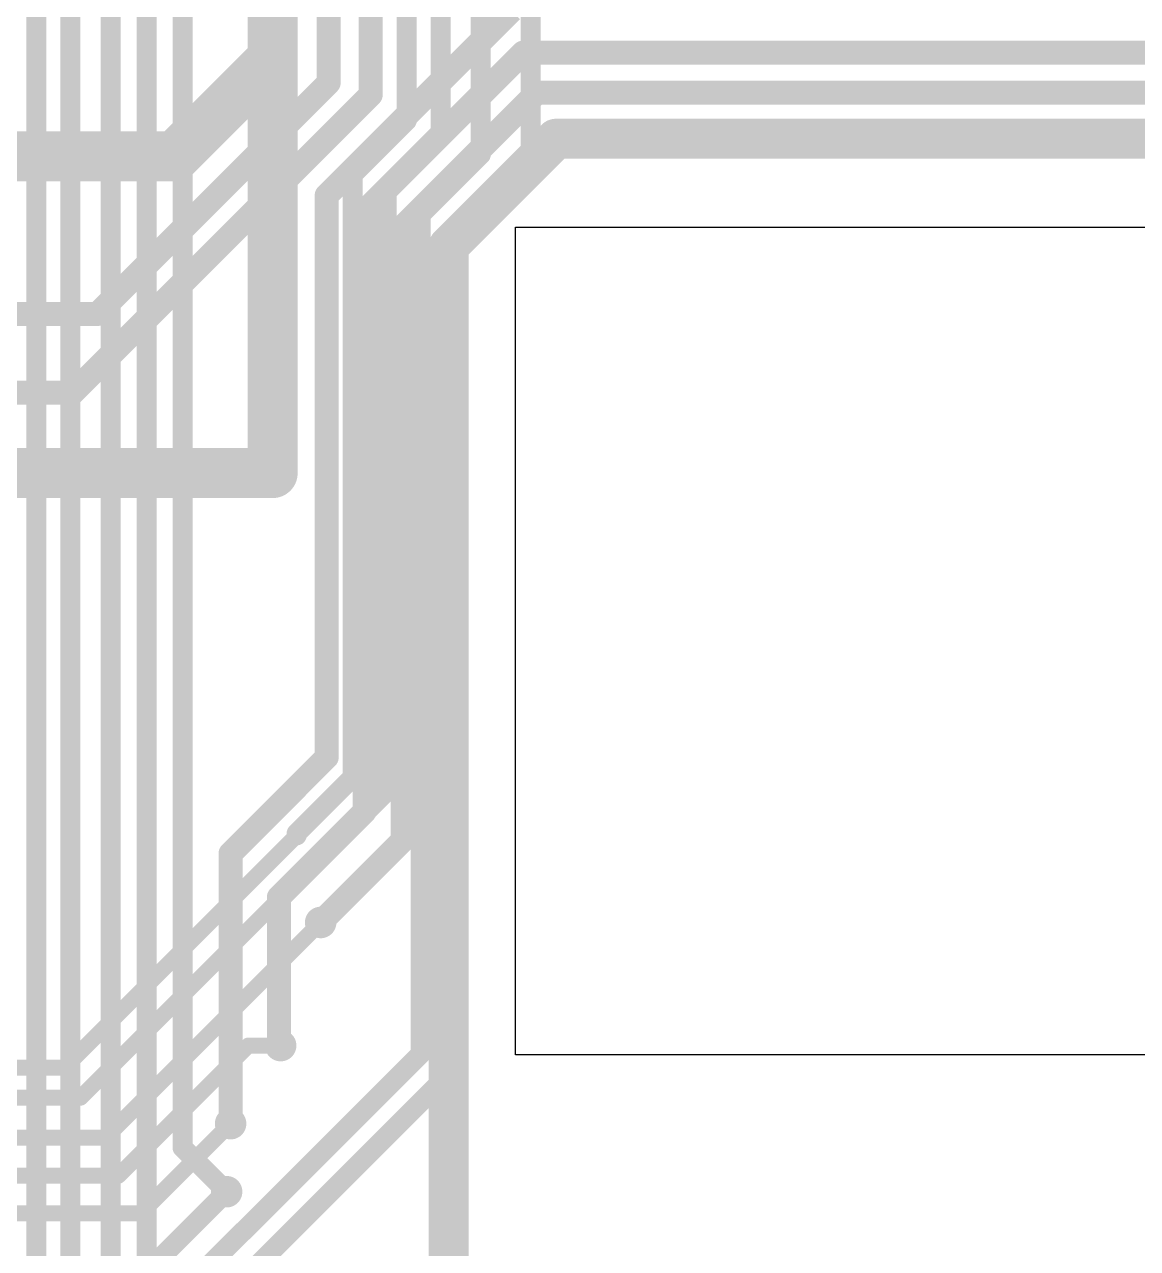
# Model space of a CAD drawing. Header units: millimetres. Extents: x 0.85 to 4.91, y 0.77 to 5.15.
# Drawn here: x 1.89 to 2.446, y 2.604 to 3.215 of the extents above; entities that cross this region are included whole.
import ezdxf

# ---------------------------------------------------------------- set-up
doc = ezdxf.new("R2010")
doc.units = ezdxf.units.MM
doc.header["$MEASUREMENT"] = 0
for name, color, linetype in [('BottomLayer', 5, 'Continuous'), ('KeepOutLayer', 6, 'Continuous'), ('MultiLayer', 9, 'Continuous'), ('TopLayer', 1, 'Continuous'), ('ViaHoleLayer', 16, 'Continuous')]:
    doc.layers.add(name, color=color, linetype=linetype)

# ---------------------------------------------------------------- blocks, each defined once
blk = doc.blocks.new('SIM7100AS2_10671_133')
at = {"layer": 'KeepOutLayer'}
for p, q in [((-0.28543, -0.42913), (-0.28543, -0.01575)), ((-0.28543, -0.01575), (0.04921, -0.01575)), ((-0.28543, -0.42913), (-0.28543, -0.01575)), ((-0.28543, -0.01575), (0.04921, -0.01575)), ((0.04921, -0.42913), (-0.28543, -0.42913)), ((0.04921, -0.42913), (-0.28543, -0.42913))]:
    blk.add_line(p, q, dxfattribs=at)

msp = doc.modelspace()

# ---------------------------------------------------------------- linework, layer by layer
at = {"layer": 'BottomLayer'}
for points, const_width in [([(1.969, 3.749), (1.969, 2.671)], 0.01), ([(1.951, 3.73682), (1.951, 2.552)], 0.01), ([(1.933, 2.55804), (1.933, 3.72604)], 0.01), ([(1.91287, 2.56692), (1.91287, 3.72213)], 0.01), ([(1.89587, 2.57777), (1.89587, 3.71508)], 0.01), ([(2.014, 2.991), (2.014, 3.345)], 0.025), ([(2.041, 3.12971), (2.13329, 3.222)], 0.012), ([(2.06, 3.12184), (2.13916, 3.201)], 0.012), ([(2.13916, 3.201), (2.888, 3.201)], 0.012), ([(2.079, 3.11397), (2.14603, 3.181)], 0.012), ([(2.14603, 3.181), (2.878, 3.181)], 0.012), ([(2.102, 3.10444), (2.15556, 3.158)], 0.02), ([(2.15556, 3.158), (2.863, 3.158)], 0.02), ([(2.041, 2.849), (2.041, 3.12971)], 0.012), ([(2.06, 2.822), (2.06, 3.12184)], 0.012), ([(2.079, 2.8075), (2.079, 3.11397)], 0.012), ([(2.102, 2.59), (2.102, 3.10444)], 0.02), ([(1.993, 2.801), (2.041, 2.849)], 0.012), ([(2.01713, 2.77913), (2.06, 2.822)], 0.012), ([(2.038, 2.7665), (2.079, 2.8075)], 0.012), ([(1.993, 2.666), (1.993, 2.801)], 0.012), ([(2.01713, 2.70587), (2.01713, 2.77913)], 0.012), ([(2.01713, 2.70587), (2.018, 2.705)], 0.012), ([(1.969, 2.654), (1.969, 2.671)], 0.01), ([(1.969, 2.654), (1.991, 2.632)], 0.01)]:
    msp.add_lwpolyline(points, dxfattribs=dict(at, const_width=const_width))
for points, const_width in [([(2.13616, 3.201, 1), (2.14216, 3.201, 1)], 0.006), ([(2.13616, 3.201, 1), (2.14216, 3.201, 1)], 0.006), ([(2.14303, 3.181, 1), (2.14903, 3.181, 1)], 0.006), ([(2.14303, 3.181, 1), (2.14903, 3.181, 1)], 0.006), ([(2.15056, 3.158, 1), (2.16056, 3.158, 1)], 0.01), ([(2.15056, 3.158, 1), (2.16056, 3.158, 1)], 0.01), ([(2.038, 3.12971, 1), (2.044, 3.12971, 1)], 0.006), ([(2.038, 3.12971, 1), (2.044, 3.12971, 1)], 0.006), ([(2.057, 3.12184, 1), (2.063, 3.12184, 1)], 0.006), ([(2.057, 3.12184, 1), (2.063, 3.12184, 1)], 0.006), ([(2.076, 3.11397, 1), (2.082, 3.11397, 1)], 0.006), ([(2.076, 3.11397, 1), (2.082, 3.11397, 1)], 0.006), ([(2.097, 3.10444, 1), (2.107, 3.10444, 1)], 0.01), ([(2.097, 3.10444, 1), (2.107, 3.10444, 1)], 0.01), ([(2.00775, 2.991, 1), (2.02025, 2.991, 1)], 0.0125), ([(2.01006, 2.991, 1), (2.01794, 2.991, 1)], 0.00787), ([(2.038, 2.849, 1), (2.044, 2.849, 1)], 0.006), ([(2.038, 2.849, 1), (2.044, 2.849, 1)], 0.006), ([(2.057, 2.822, 1), (2.063, 2.822, 1)], 0.006), ([(2.057, 2.822, 1), (2.063, 2.822, 1)], 0.006), ([(2.076, 2.8075, 1), (2.082, 2.8075, 1)], 0.006), ([(2.076, 2.8075, 1), (2.082, 2.8075, 1)], 0.006), ([(1.99, 2.801, 1), (1.996, 2.801, 1)], 0.006), ([(1.99, 2.801, 1), (1.996, 2.801, 1)], 0.006), ([(2.01413, 2.77913, 1), (2.02013, 2.77913, 1)], 0.006), ([(2.01413, 2.77913, 1), (2.02013, 2.77913, 1)], 0.006), ([(2.03406, 2.7665, 1), (2.04194, 2.7665, 1)], 0.00787), ([(2.035, 2.7665, 1), (2.041, 2.7665, 1)], 0.006), ([(2.01406, 2.705, 1), (2.02194, 2.705, 1)], 0.00787), ([(2.01413, 2.70587, 1), (2.02013, 2.70587, 1)], 0.006), ([(2.01413, 2.70587, 1), (2.02013, 2.70587, 1)], 0.006), ([(2.015, 2.705, 1), (2.021, 2.705, 1)], 0.006), ([(1.9665, 2.671, 1), (1.9715, 2.671, 1)], 0.005), ([(1.9665, 2.671, 1), (1.9715, 2.671, 1)], 0.005), ([(1.98906, 2.666, 1), (1.99694, 2.666, 1)], 0.00787), ([(1.99, 2.666, 1), (1.996, 2.666, 1)], 0.006), ([(1.9665, 2.654, 1), (1.9715, 2.654, 1)], 0.005), ([(1.9665, 2.654, 1), (1.9715, 2.654, 1)], 0.005), ([(1.98706, 2.632, 1), (1.99494, 2.632, 1)], 0.00787), ([(1.9885, 2.632, 1), (1.9935, 2.632, 1)], 0.005)]:
    msp.add_lwpolyline(points, format="xyb", close=True, dxfattribs=dict(at, const_width=const_width))
at = {"layer": 'MultiLayer', "const_width": 0.00787}
for points in [[(2.01006, 2.991, 1), (2.01794, 2.991, 1)], [(2.03406, 2.7665, 1), (2.04194, 2.7665, 1)], [(2.01406, 2.705, 1), (2.02194, 2.705, 1)], [(1.98906, 2.666, 1), (1.99694, 2.666, 1)], [(1.98706, 2.632, 1), (1.99494, 2.632, 1)]]:
    msp.add_lwpolyline(points, format="xyb", close=True, dxfattribs=at)
at = {"layer": 'TopLayer'}
for points, const_width in [([(2.098, 3.16), (2.098, 3.603)], 0.01), ([(2.081, 3.16704), (2.081, 3.581)], 0.01), ([(2.063, 3.18), (2.063, 3.568)], 0.012), ([(2.042, 3.186), (2.042, 3.555)], 0.012), ([(2.014, 3.198), (2.014, 3.345)], 0.025), ([(2.118, 3.15004), (2.118, 3.3235)], 0.01), ([(2.143, 3.151), (2.143, 3.306)], 0.01), ([(1.9652, 3.1492), (2.014, 3.198)], 0.025), ([(1.92646, 3.07046), (2.042, 3.186)], 0.012), ([(1.91409, 3.03109), (2.063, 3.18)], 0.012), ([(2.054, 3.14004), (2.081, 3.16704)], 0.01), ([(1.82631, 3.1492), (1.9652, 3.1492)], 0.025), ([(2.071, 3.133), (2.098, 3.16)], 0.01), ([(2.105, 3.113), (2.143, 3.151)], 0.01), ([(2.088, 3.12004), (2.118, 3.15004)], 0.01), ([(2.054, 2.83904), (2.054, 3.14004)], 0.01), ([(2.071, 2.832), (2.071, 3.133)], 0.01), ([(2.088, 2.70089), (2.088, 3.12004)], 0.01), ([(2.105, 2.69385), (2.105, 3.113)], 0.01), ([(1.82631, 3.07046), (1.92646, 3.07046)], 0.012), ([(1.82631, 3.03109), (1.91409, 3.03109)], 0.012), ([(1.82902, 2.991), (2.014, 2.991)], 0.025), ([(2.026, 2.81104), (2.054, 2.83904)], 0.01), ([(2.043, 2.804), (2.071, 2.832)], 0.01), ([(1.91, 2.694), (2.026, 2.81)], 0.008), ([(2.026, 2.81), (2.026, 2.81104)], 0.01), ([(1.918, 2.679), (2.043, 2.804)], 0.008), ([(1.9305, 2.659), (2.038, 2.7665)], 0.008), ([(1.93689, 2.64), (2.00189, 2.705)], 0.008), ([(2.00189, 2.705), (2.018, 2.705)], 0.008), ([(1.99923, 2.61213), (2.088, 2.70089)], 0.01), ([(1.779, 2.694), (1.91, 2.694)], 0.008), ([(2.00627, 2.59513), (2.105, 2.69385)], 0.01), ([(1.664, 2.679), (1.918, 2.679)], 0.008), ([(1.94813, 2.62113), (1.993, 2.666)], 0.008), ([(1.782, 2.659), (1.9305, 2.659)], 0.008), ([(1.803, 2.64), (1.93689, 2.64)], 0.008), ([(1.899, 2.54), (1.991, 2.632)], 0.01), ([(1.77575, 2.62113), (1.94813, 2.62113)], 0.008), ([(1.964, 2.57704), (1.99908, 2.61213)], 0.01), ([(1.99908, 2.61213), (1.99923, 2.61213)], 0.01)]:
    msp.add_lwpolyline(points, dxfattribs=dict(at, const_width=const_width))
for points, const_width in [([(2.00775, 3.198, 1), (2.02025, 3.198, 1)], 0.0125), ([(2.00775, 3.198, 1), (2.02025, 3.198, 1)], 0.0125), ([(2.039, 3.186, 1), (2.045, 3.186, 1)], 0.006), ([(2.039, 3.186, 1), (2.045, 3.186, 1)], 0.006), ([(2.06, 3.18, 1), (2.066, 3.18, 1)], 0.006), ([(2.06, 3.18, 1), (2.066, 3.18, 1)], 0.006), ([(2.0785, 3.16704, 1), (2.0835, 3.16704, 1)], 0.005), ([(2.0785, 3.16704, 1), (2.0835, 3.16704, 1)], 0.005), ([(1.95895, 3.1492, 1), (1.97145, 3.1492, 1)], 0.0125), ([(1.95895, 3.1492, 1), (1.97145, 3.1492, 1)], 0.0125), ([(2.0955, 3.16, 1), (2.1005, 3.16, 1)], 0.005), ([(2.0955, 3.16, 1), (2.1005, 3.16, 1)], 0.005), ([(2.1405, 3.151, 1), (2.1455, 3.151, 1)], 0.005), ([(2.1405, 3.151, 1), (2.1455, 3.151, 1)], 0.005), ([(2.1155, 3.15004, 1), (2.1205, 3.15004, 1)], 0.005), ([(2.1155, 3.15004, 1), (2.1205, 3.15004, 1)], 0.005), ([(2.0515, 3.14004, 1), (2.0565, 3.14004, 1)], 0.005), ([(2.0515, 3.14004, 1), (2.0565, 3.14004, 1)], 0.005), ([(2.0685, 3.133, 1), (2.0735, 3.133, 1)], 0.005), ([(2.0685, 3.133, 1), (2.0735, 3.133, 1)], 0.005), ([(2.0855, 3.12004, 1), (2.0905, 3.12004, 1)], 0.005), ([(2.0855, 3.12004, 1), (2.0905, 3.12004, 1)], 0.005), ([(2.1025, 3.113, 1), (2.1075, 3.113, 1)], 0.005), ([(2.1025, 3.113, 1), (2.1075, 3.113, 1)], 0.005), ([(1.92346, 3.07046, 1), (1.92946, 3.07046, 1)], 0.006), ([(1.92346, 3.07046, 1), (1.92946, 3.07046, 1)], 0.006), ([(1.91109, 3.03109, 1), (1.91709, 3.03109, 1)], 0.006), ([(1.91109, 3.03109, 1), (1.91709, 3.03109, 1)], 0.006), ([(2.00775, 2.991, 1), (2.02025, 2.991, 1)], 0.0125), ([(2.01006, 2.991, 1), (2.01794, 2.991, 1)], 0.00787), ([(2.0515, 2.83904, 1), (2.0565, 2.83904, 1)], 0.005), ([(2.0515, 2.83904, 1), (2.0565, 2.83904, 1)], 0.005), ([(2.0685, 2.832, 1), (2.0735, 2.832, 1)], 0.005), ([(2.0685, 2.832, 1), (2.0735, 2.832, 1)], 0.005), ([(2.0235, 2.81104, 1), (2.0285, 2.81104, 1)], 0.005), ([(2.0235, 2.81104, 1), (2.0285, 2.81104, 1)], 0.005), ([(2.0235, 2.81, 1), (2.0285, 2.81, 1)], 0.005), ([(2.024, 2.81, 1), (2.028, 2.81, 1)], 0.004), ([(2.0405, 2.804, 1), (2.0455, 2.804, 1)], 0.005), ([(2.041, 2.804, 1), (2.045, 2.804, 1)], 0.004), ([(2.03406, 2.7665, 1), (2.04194, 2.7665, 1)], 0.00787), ([(2.036, 2.7665, 1), (2.04, 2.7665, 1)], 0.004), ([(1.99989, 2.705, 1), (2.00389, 2.705, 1)], 0.004), ([(1.99989, 2.705, 1), (2.00389, 2.705, 1)], 0.004), ([(2.01406, 2.705, 1), (2.02194, 2.705, 1)], 0.00787), ([(2.016, 2.705, 1), (2.02, 2.705, 1)], 0.004), ([(2.0855, 2.70089, 1), (2.0905, 2.70089, 1)], 0.005), ([(2.0855, 2.70089, 1), (2.0905, 2.70089, 1)], 0.005), ([(1.908, 2.694, 1), (1.912, 2.694, 1)], 0.004), ([(1.908, 2.694, 1), (1.912, 2.694, 1)], 0.004), ([(2.1025, 2.69385, 1), (2.1075, 2.69385, 1)], 0.005), ([(2.1025, 2.69385, 1), (2.1075, 2.69385, 1)], 0.005), ([(1.916, 2.679, 1), (1.92, 2.679, 1)], 0.004), ([(1.916, 2.679, 1), (1.92, 2.679, 1)], 0.004), ([(1.98906, 2.666, 1), (1.99694, 2.666, 1)], 0.00787), ([(1.991, 2.666, 1), (1.995, 2.666, 1)], 0.004), ([(1.9285, 2.659, 1), (1.9325, 2.659, 1)], 0.004), ([(1.9285, 2.659, 1), (1.9325, 2.659, 1)], 0.004), ([(1.93489, 2.64, 1), (1.93889, 2.64, 1)], 0.004), ([(1.93489, 2.64, 1), (1.93889, 2.64, 1)], 0.004), ([(1.98706, 2.632, 1), (1.99494, 2.632, 1)], 0.00787), ([(1.9885, 2.632, 1), (1.9935, 2.632, 1)], 0.005), ([(1.94613, 2.62113, 1), (1.95013, 2.62113, 1)], 0.004), ([(1.94613, 2.62113, 1), (1.95013, 2.62113, 1)], 0.004), ([(1.99658, 2.61213, 1), (2.00158, 2.61213, 1)], 0.005), ([(1.99658, 2.61213, 1), (2.00158, 2.61213, 1)], 0.005), ([(1.99673, 2.61213, 1), (2.00173, 2.61213, 1)], 0.005), ([(1.99673, 2.61213, 1), (2.00173, 2.61213, 1)], 0.005)]:
    msp.add_lwpolyline(points, format="xyb", close=True, dxfattribs=dict(at, const_width=const_width))
at = {"layer": 'ViaHoleLayer', "const_width": 0.00394}
for points in [[(2.01203, 2.991, 1), (2.01597, 2.991, 1)], [(2.03603, 2.7665, 1), (2.03997, 2.7665, 1)], [(2.01603, 2.705, 1), (2.01997, 2.705, 1)], [(1.99103, 2.666, 1), (1.99497, 2.666, 1)], [(1.98903, 2.632, 1), (1.99297, 2.632, 1)]]:
    msp.add_lwpolyline(points, format="xyb", close=True, dxfattribs=at)

# ---------------------------------------------------------------- block references
msp.add_blockref('SIM7100AS2_10671_133', (2.4208, 3.12951))

doc.saveas('drawing.dxf')
